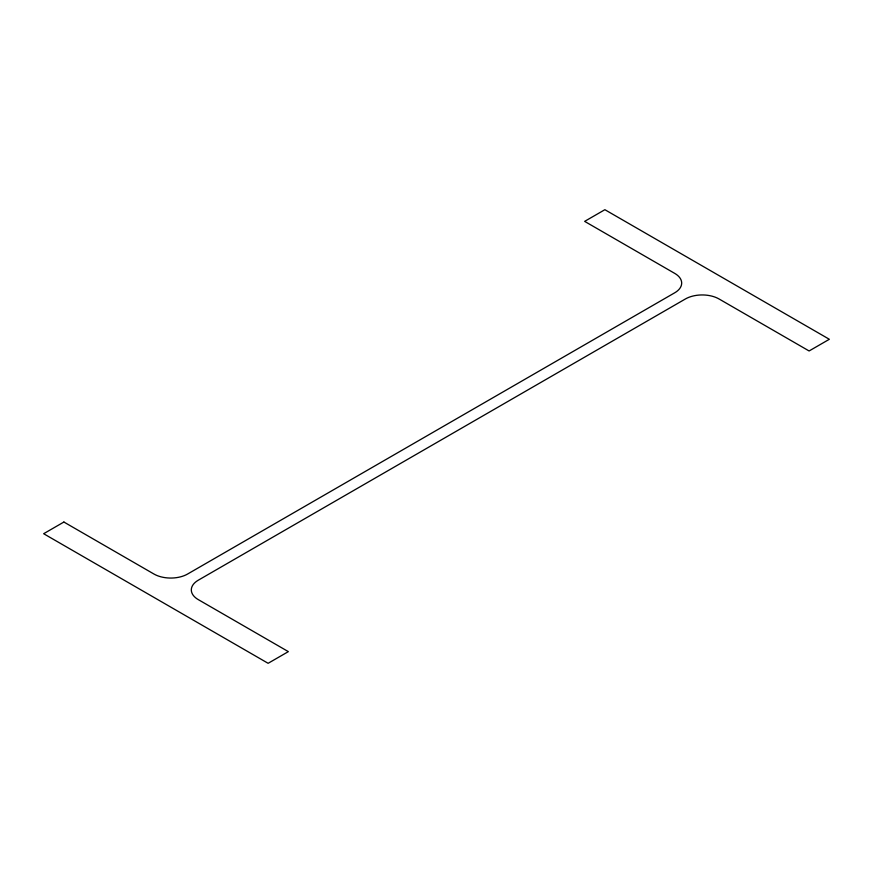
<?xml version="1.0" encoding="UTF-8"?>
<svg xmlns="http://www.w3.org/2000/svg" width="873" height="873" viewBox="0 0 873 873"><rect width="100%" height="100%" fill="white"/><g stroke="black" fill="none" stroke-linecap="round" stroke-linejoin="round"><path stroke-width="1.31" d="M63.893 522.032L43.65 533.719L268.12 663.305L288.352 651.629L198.28 599.62A23.778 13.728 0 0 1 198.28 580.207L685.403 298.97A23.778 13.728 0 0 1 719.046 298.97L809.107 350.968L829.35 339.281L604.88 209.695L584.648 221.371L674.72 273.38A23.778 13.728 0 0 1 674.72 292.793L187.597 574.03A23.778 13.728 0 0 1 153.954 574.03L63.893 522.032"/></g></svg>
